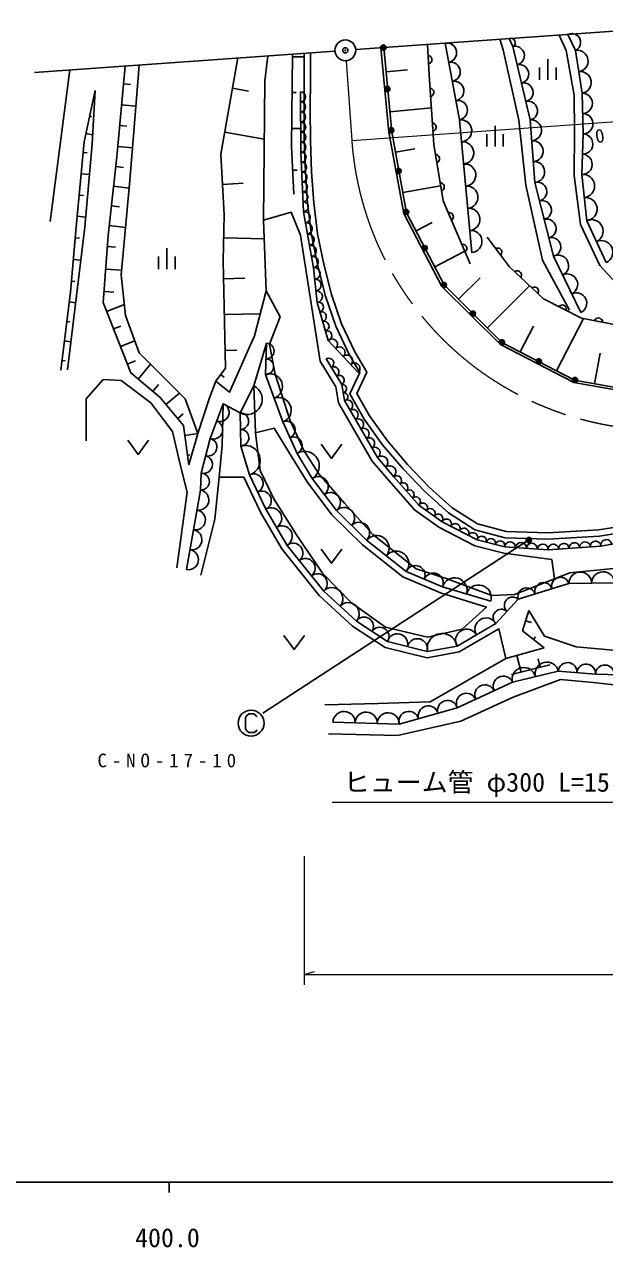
# Model space of a CAD drawing. Units: millimetres, scale not verified. Extents: x 40000 to 680000, y 20000 to 380000.
# Drawn here: x 454073 to 509937, y 198715 to 316408 of the extents above; entities that cross this region are included whole.
import ezdxf
from ezdxf.enums import TextEntityAlignment as Align

# ---------------------------------------------------------------- set-up
doc = ezdxf.new("R2010")
doc.units = ezdxf.units.MM
doc.header["$LTSCALE"] = 1000
doc.header["$PDMODE"] = 32
doc.header["$PDSIZE"] = 500
doc.linetypes.add('CHAIN', pattern=[18.5, 12, -1.5, 3.5, -1.5])
for name, color, linetype, lineweight in [('M-BGD', 7, 'Continuous', 25), ('M-BMK', 2, 'CHAIN', 13), ('M-BMK-SRVR', 3, 'Continuous', 25), ('M-STR-HTXT', 7, 'Continuous', 13), ('M-STR-STRC', 7, 'Continuous', 25), ('M-TTL-BAND', 7, 'Continuous', 25)]:
    doc.layers.add(name, color=color, linetype=linetype, lineweight=lineweight)
doc.layers.add('M-OTRS', color=6, linetype='Continuous')
doc.styles.add('ＭＳ ゴシック', font='')
doc.styles.get('ＭＳ ゴシック').set_extended_font_data('MS Gothic')

msp = doc.modelspace()

# ---------------------------------------------------------------- linework, layer by layer
at = {"layer": 'M-BGD'}
for p, q in [((506414, 315447), (507155, 313917)), ((494585, 314604), (495976, 307243)), ((500767, 315045), (501094, 314291)), ((501094, 314291), (502788, 307220)), ((479889, 313304), (481000, 313292)), ((488394, 314163), (489154, 306050)), ((504478, 313075), (504478, 311075)), ((507155, 313917), (507768, 309795)), ((458444, 312028), (456565, 297463)), ((488896, 311849), (490957, 312045)), ((503678, 312275), (503678, 311075)), ((505278, 312275), (505278, 311075)), ((463611, 310682), (464287, 310620)), ((474109, 310265), (475654, 309991)), ((479850, 309851), (480249, 309846)), ((480646, 309935), (480692, 304113)), ((507768, 309795), (507867, 305878)), ((460702, 309220), (460833, 309192)), ((463427, 308679), (464802, 308553)), ((489264, 307991), (493261, 308372)), ((460349, 307572), (460545, 307530)), ((495976, 307243), (497165, 294456)), ((502788, 307220), (503238, 301207)), ((463244, 306676), (463942, 306612)), ((473359, 306036), (477167, 305361)), ((479812, 306397), (480674, 306387)), ((489154, 306050), (490607, 298207)), ((499389, 306653), (499389, 304653)), ((459997, 305924), (460650, 305784)), ((498589, 305853), (498589, 304653)), ((500189, 305853), (500189, 304653)), ((507867, 305878), (507740, 301973)), ((459724, 304078), (460124, 304041)), ((463060, 304673), (464482, 304543)), ((480692, 304113), (480945, 298387)), ((489805, 304117), (491652, 304456)), ((462865, 302726), (463596, 302646)), ((459530, 302036), (460345, 301959)), ((479899, 302377), (480333, 302397)), ((507740, 301973), (508223, 297523)), ((462659, 300834), (464165, 300669)), ((473150, 301009), (475143, 301122)), ((490519, 300228), (494145, 300894)), ((503238, 301207), (505036, 294111)), ((459337, 299993), (459752, 299954)), ((462452, 298942), (463219, 298858)), ((459144, 297951), (459989, 297871)), ((480945, 298387), (481922, 293005)), ((490607, 298207), (494257, 291192)), ((462246, 297050), (463808, 296879)), ((491781, 296548), (493351, 297367)), ((508223, 297523), (510079, 293493)), ((458955, 295882), (459362, 295847)), ((473264, 295881), (477175, 295791)), ((462061, 295027), (462841, 294968)), ((467786, 294876), (467786, 292876)), ((493590, 293079), (496468, 294579)), ((458771, 293788), (459511, 293723)), ((466986, 294076), (466986, 292876)), ((468586, 294076), (468586, 292876)), ((505036, 294111), (507654, 288680)), ((461898, 292872), (463419, 292757)), ((473249, 291941), (475282, 291983)), ((481922, 293005), (482261, 289667)), ((495884, 289963), (497946, 292037)), ((458587, 291694), (458920, 291665)), ((461736, 290717), (462673, 290646)), ((494257, 291192), (499920, 285609)), ((498663, 287201), (502711, 291273)), ((458379, 289709), (459004, 289632)), ((482261, 289667), (483334, 286005)), ((461986, 288795), (463706, 289470)), ((473320, 288494), (476786, 288566)), ((458147, 287835), (458459, 287796)), ((462648, 287106), (463359, 287385)), ((501802, 284911), (503084, 287379)), ((505303, 283093), (507905, 288103)), ((483334, 286005), (486218, 282913)), ((457914, 285960), (458539, 285882)), ((463310, 285418), (464699, 285962)), ((473392, 285047), (474512, 285070)), ((477384, 285742), (477283, 282726)), ((499920, 285609), (506963, 281968)), ((457682, 284085), (457994, 284046)), ((463973, 283729), (464776, 284044)), ((465013, 282291), (466213, 283724)), ((483126, 284222), (484639, 281752)), ((508979, 281840), (509502, 284769)), ((472489, 282099), (473427, 283323)), ((472958, 282711), (473291, 282456)), ((477283, 282726), (478963, 278162)), ((466431, 281104), (466978, 281757)), ((476165, 281634), (474853, 279028)), ((484639, 281752), (484886, 280209)), ((506963, 281968), (514766, 280585)), ((467704, 279836), (469006, 280927)), ((484886, 280209), (488065, 274739)), ((468832, 278488), (469370, 278939)), ((473205, 279914), (471962, 276570)), ((474853, 279028), (474897, 275844)), ((478963, 278162), (480326, 275125)), ((469524, 276869), (470756, 277036)), ((471962, 276570), (471100, 273238)), ((474897, 275844), (475752, 273076)), ((469781, 274977), (469986, 275005)), ((480326, 275125), (481790, 272719)), ((488065, 274739), (489637, 272871)), ((471100, 273238), (471026, 271607)), ((475752, 273076), (477325, 269765)), ((481790, 272719), (484113, 269624)), ((489637, 272871), (492048, 270166)), ((468734, 264113), (469758, 271398)), ((471026, 271607), (469690, 263945)), ((477325, 269765), (479369, 266286)), ((484113, 269624), (487022, 266775)), ((492048, 270166), (494294, 268563)), ((494294, 268563), (497667, 266811)), ((479369, 266286), (482889, 261877)), ((487022, 266775), (490831, 263763)), ((497667, 266811), (500318, 266139)), ((500318, 266139), (504494, 265847)), ((504494, 265847), (509587, 266214)), ((509587, 266214), (513763, 266958)), ((490831, 263763), (494332, 262296)), ((501619, 261097), (506505, 262610)), ((506505, 262610), (510882, 262665)), ((482889, 261877), (486034, 258978)), ((494332, 262296), (498973, 260919)), ((499467, 258762), (501619, 261097)), ((486034, 258978), (489039, 257019)), ((502042, 258044), (502630, 260000)), ((502336, 259022), (502891, 258855)), ((502630, 260000), (504154, 257549)), ((495736, 256597), (499467, 258762)), ((504132, 256417), (502042, 258044)), ((489039, 257019), (492867, 256082)), ((492867, 256082), (495736, 256597)), ((503087, 257230), (503274, 257471)), ((501902, 254091), (501504, 255692)), ((504670, 254780), (500980, 253861)), ((503747, 254550), (503542, 255374)), ((495759, 250659), (501063, 253132)), ((501063, 253132), (505481, 254170)), ((505481, 254170), (509065, 253888)), ((509065, 253888), (516295, 253701)), ((483005, 250940), (488116, 251081)), ((490165, 249072), (495759, 250659)), ((483786, 249273), (490165, 249072)), ((490013, 247985), (496092, 249359)), ((483346, 248137), (490013, 247985))]:
    msp.add_line(p, q, dxfattribs=at)
for points in [[(496989, 293366), (494387, 299429), (493488, 304858), (493056, 311550), (492897, 314484)], [(506571, 288905), (503967, 293728), (502351, 300948), (501692, 307214), (500170, 313975), (499840, 314979)], [(505578, 315388), (506253, 313906), (507024, 309619), (507054, 306100), (507015, 301874), (507614, 297167), (509490, 293228), (512177, 290310), (516468, 287595)], [(473427, 283323), (473213, 293664), (473315, 298097), (472985, 303922), (474626, 313181)], [(477511, 313387), (477209, 310991), (477108, 297585), (477363, 290762), (478685, 288271)], [(480005, 300084), (479793, 304670), (479891, 313557)], [(513784, 267864), (509460, 267167), (504485, 266877), (500364, 267011), (497446, 267791), (494897, 269424), (492615, 271467), (490516, 273664), (488549, 275966), (486782, 278433), (485422, 280865), (486367, 282911), (485348, 284639), (484055, 287391), (483074, 290267), (482310, 293197), (481710, 296174), (481342, 299197), (481124, 302202), (481024, 305228), (480999, 308212), (481012, 311224), (481011, 313637)], [(513641, 268449), (509394, 267764), (504477, 267478), (500453, 267608), (497691, 268346), (495261, 269904), (493033, 271899), (490961, 274067), (489022, 276336), (487289, 278755), (486095, 280891), (487043, 282945), (485879, 284920), (484612, 287616), (483649, 290439), (482894, 293333), (482303, 296270), (481940, 299255), (481723, 302233), (481624, 305233), (481599, 308210), (481612, 311224), (481611, 313679)], [(535887, 285868), (522594, 281937), (514758, 280808), (507053, 282184), (500052, 285820), (494495, 291344), (490876, 298283), (489448, 306062), (488674, 314183)], [(492998, 312618), (493092, 312655), (493170, 312707), (493245, 312791), (493289, 312874), (493316, 312971), (493309, 313099), (493271, 313193), (493219, 313271), (493135, 313346), (493052, 313390), (492955, 313417)], [(469909, 274031), (469396, 277815), (467139, 280510), (464304, 282885), (461654, 289639), (462142, 296104), (462969, 303672), (463769, 312408)], [(469909, 274031), (470756, 277036), (469542, 280391), (465123, 284815), (463800, 288395), (463377, 292312), (464234, 301400), (464605, 306103), (465119, 312504)], [(457566, 283148), (458495, 290647), (459047, 296929), (459820, 305100), (460879, 310044)], [(460879, 310044), (460605, 304937), (459904, 296890), (458204, 283174)], [(493190, 309478), (493284, 309516), (493360, 309569), (493435, 309654), (493478, 309737), (493504, 309835), (493495, 309963), (493457, 310057), (493404, 310133), (493319, 310208), (493236, 310251), (493138, 310277)], [(493406, 306132), (493500, 306170), (493576, 306223), (493651, 306308), (493694, 306391), (493720, 306489), (493711, 306617), (493673, 306710), (493620, 306787), (493535, 306862), (493452, 306905), (493354, 306930)], [(493778, 303106), (493868, 303154), (493939, 303214), (494005, 303306), (494039, 303393), (494055, 303493), (494034, 303619), (493987, 303708), (493926, 303780), (493834, 303845), (493748, 303880), (493648, 303896)], [(494228, 300392), (494317, 300439), (494389, 300500), (494454, 300592), (494489, 300678), (494505, 300778), (494484, 300905), (494436, 300994), (494376, 301065), (494284, 301131), (494197, 301165), (494097, 301181)], [(505114, 263053), (504854, 264907), (500222, 265544), (497452, 266247), (493980, 268050), (491645, 269716), (489183, 272478), (487572, 274393), (485668, 277670), (484311, 280004), (484066, 281540), (482552, 284010), (481671, 289555), (480657, 296128), (479753, 298353), (477108, 297585)], [(495195, 297546), (495271, 297613), (495326, 297689), (495368, 297794), (495380, 297886), (495372, 297987), (495321, 298105), (495254, 298180), (495178, 298235), (495073, 298277), (494981, 298290), (494880, 298281)], [(520494, 287143), (514196, 286904), (507731, 288136), (504048, 290010), (500752, 293126), (498635, 295928)], [(496496, 294514), (496572, 294582), (496626, 294657), (496668, 294762), (496681, 294855), (496672, 294956), (496622, 295073), (496555, 295149), (496479, 295203), (496374, 295245), (496282, 295258), (496181, 295250)], [(499935, 294208), (499992, 294291), (500027, 294378), (500043, 294490), (500033, 294583), (500000, 294679), (499923, 294781), (499840, 294838), (499753, 294873), (499641, 294888), (499548, 294879), (499452, 294846)], [(501867, 292072), (501909, 292164), (501929, 292255), (501926, 292368), (501901, 292458), (501853, 292547), (501760, 292635), (501669, 292678), (501578, 292698), (501464, 292695), (501375, 292670), (501285, 292622)], [(477363, 290762), (476228, 286443), (473830, 281011), (472489, 282099), (471886, 280467), (470760, 277050)], [(503514, 290514), (503557, 290606), (503577, 290697), (503574, 290810), (503549, 290900), (503501, 290989), (503408, 291077), (503316, 291120), (503225, 291140), (503112, 291137), (503022, 291111), (502933, 291064)], [(506246, 288892), (506261, 288992), (506254, 289085), (506219, 289193), (506170, 289272), (506099, 289344), (505984, 289402), (505884, 289417), (505791, 289410), (505684, 289375), (505605, 289326), (505533, 289254)], [(499098, 261463), (494768, 263050), (491781, 264018), (487629, 267315), (484902, 270353), (482437, 273157), (480967, 275399), (479627, 278348), (478203, 282743), (477683, 285656), (478685, 288271)], [(509740, 287753), (509727, 287854), (509694, 287941), (509631, 288035), (509561, 288097), (509473, 288146), (509347, 288170), (509247, 288157), (509159, 288125), (509066, 288061), (509004, 287992), (508954, 287903)], [(477384, 285742), (476165, 281634), (476312, 277101), (476775, 273481), (478092, 270760), (480279, 267284), (482783, 263592), (485570, 260753), (488836, 258420), (492889, 257461), (496223, 258232), (498564, 260350), (494130, 261730), (490523, 263241), (486625, 266324), (483660, 269227), (481293, 272382), (479794, 274845), (478129, 277568), (476312, 277101)], [(460003, 276337), (460013, 280391), (461664, 282246), (463376, 282141), (466254, 279999), (468321, 277253)], [(474853, 279028), (473205, 279914), (473116, 275897), (472812, 272832), (472411, 268800), (471063, 263418)], [(468321, 277253), (469067, 274077), (469758, 271398)], [(464030, 276402), (465030, 275042), (466030, 276402)], [(482633, 276015), (483633, 274655), (484633, 276015)], [(472812, 272832), (475192, 272858), (476794, 269483), (478873, 265945), (482449, 261467), (485664, 258503), (488797, 256461), (492848, 255469), (495946, 256025), (499769, 258243), (500430, 255396), (504132, 256417)], [(482641, 265927), (483641, 264567), (484641, 265927)], [(499098, 261463), (501276, 261544), (505114, 263053), (506578, 263629), (510806, 264043), (514544, 262671), (517176, 262188), (522996, 262073), (527266, 263386), (524616, 265484)], [(479044, 257618), (480044, 256258), (481044, 257618)], [(525286, 255555), (520557, 255296), (507200, 256514), (504154, 257549)], [(500430, 255396), (493144, 251234), (488116, 251081)], [(533434, 252305), (530076, 252521), (526276, 252627), (516114, 252299), (508853, 253084), (505704, 253381), (501125, 251682), (496092, 249359)]]:
    msp.add_lwpolyline(points, dxfattribs=at)
for centre, radius in [((488643, 314186), 250), ((488643, 314186), 150), ((488643, 314186), 50), ((489016, 310203), 250), ((489016, 310203), 150), ((489016, 310203), 50), ((489389, 306221), 250), ((489389, 306221), 150), ((489389, 306221), 50), ((490102, 302308), 250), ((490102, 302308), 150), ((490102, 302308), 50), ((490831, 298375), 250), ((490831, 298375), 150), ((490831, 298375), 50), ((492618, 294884), 250), ((492618, 294884), 150), ((492618, 294884), 50), ((494464, 291336), 250), ((494464, 291336), 150), ((494464, 291336), 50), ((497259, 288584), 250), ((497259, 288584), 150), ((497259, 288584), 50), ((500049, 285824), 250), ((500049, 285824), 150), ((500049, 285824), 50), ((503603, 283987), 250), ((503603, 283987), 150), ((503603, 283987), 50), ((507093, 282199), 250), ((507093, 282199), 150), ((507093, 282199), 50)]:
    msp.add_circle(centre, radius, dxfattribs=at)
for centre, radius, start, end in [((506784, 314682), 850, 295.8216, 115.8216), ((494759, 313684), 936, 280.70164, 100.70164), ((500931, 314668), 411, 293.41587, 113.41587), ((501306, 313407), 909, 283.4764, 103.4764), ((507308, 312886), 1042, 278.47024, 98.47024), ((495106, 311844), 936, 280.70164, 100.70164), ((501729, 311639), 909, 283.4764, 103.4764), ((495454, 310003), 936, 280.70164, 100.70164), ((502153, 309872), 909, 283.4764, 103.4764), ((507615, 310826), 1042, 278.47024, 98.47024), ((480650, 309450), 485, 270.45271, 90.45271), ((507793, 308816), 980, 271.44437, 91.44437), ((480658, 308480), 485, 270.45271, 90.45271), ((495802, 308163), 936, 280.70164, 100.70164), ((502576, 308104), 909, 283.4764, 103.4764), ((480665, 307509), 485, 270.45271, 90.45271), ((496075, 306177), 1070, 275.3139, 95.3139), ((502863, 306218), 1005, 274.27647, 94.27647), ((507842, 306857), 980, 271.44437, 91.44437), ((480673, 306539), 485, 270.45271, 90.45271), ((480681, 305568), 485, 270.45271, 90.45271), ((480688, 304598), 485, 270.45271, 90.45271), ((496273, 304046), 1070, 275.3139, 95.3139), ((503013, 304213), 1005, 274.27647, 94.27647), ((507835, 304902), 977, 268.13201, 88.13201), ((480713, 303636), 478, 272.52369, 92.52369), ((507772, 302949), 977, 268.13201, 88.13201), ((480755, 302681), 478, 272.52369, 92.52369), ((496471, 301915), 1070, 275.3139, 95.3139), ((503163, 302209), 1005, 274.27647, 94.27647), ((480797, 301727), 478, 272.52369, 92.52369), ((507861, 300860), 1119, 276.20163, 96.20163), ((480839, 300773), 478, 272.52369, 92.52369), ((480881, 299818), 478, 272.52369, 92.52369), ((496670, 299784), 1070, 275.3139, 95.3139), ((503463, 300320), 915, 284.22077, 104.22077), ((480923, 298864), 478, 272.52369, 92.52369), ((503912, 298546), 915, 284.22077, 104.22077), ((508102, 298636), 1119, 276.20163, 96.20163), ((481042, 297848), 547, 280.2975, 100.2975), ((496868, 297653), 1070, 275.3139, 95.3139), ((481238, 296772), 547, 280.2975, 100.2975), ((497066, 295521), 1070, 275.3139, 95.3139), ((504362, 296772), 915, 284.22077, 104.22077), ((508687, 296516), 1109, 294.72171, 114.72171), ((481433, 295696), 547, 280.2975, 100.2975), ((504811, 294998), 915, 284.22077, 104.22077), ((509615, 294501), 1109, 294.72171, 114.72171), ((481629, 294619), 547, 280.2975, 100.2975), ((481825, 293543), 547, 280.2975, 100.2975), ((505472, 293206), 1005, 295.73254, 115.73254), ((481979, 292449), 559, 275.79529, 95.79529), ((482092, 291336), 559, 275.79529, 95.79529), ((506345, 291396), 1005, 295.73254, 115.73254), ((482205, 290223), 559, 275.79529, 95.79529), ((482395, 289209), 477, 286.32303, 106.32303), ((507217, 289585), 1005, 295.73254, 115.73254), ((482663, 288293), 477, 286.32303, 106.32303), ((482931, 287378), 477, 286.32303, 106.32303), ((483199, 286462), 477, 286.32303, 106.32303), ((483694, 285618), 528, 313.0097, 133.0097), ((477359, 284988), 754, 268.0781, 88.0781), ((484415, 284845), 528, 313.0097, 133.0097), ((477309, 283480), 754, 268.0781, 88.0781), ((483378, 283810), 483, 301.50211, 121.50211), ((485136, 284072), 528, 313.0097, 133.0097), ((485857, 283300), 528, 313.0097, 133.0097), ((477703, 281585), 1216, 290.20222, 110.20222), ((483882, 282987), 483, 301.50211, 121.50211), ((484387, 282163), 483, 301.50211, 121.50211), ((475509, 280331), 1459, 243.27327, 63.27327), ((484701, 281366), 391, 279.08949, 99.08949), ((478543, 279303), 1216, 290.20222, 110.20222), ((484824, 280595), 391, 279.08949, 99.08949), ((485151, 279753), 527, 300.16414, 120.16414), ((472894, 279078), 892, 249.60821, 69.60821), ((474864, 278232), 796, 270.79518, 90.79518), ((485681, 278841), 527, 300.16414, 120.16414), ((472273, 277406), 892, 249.60821, 69.60821), ((479304, 277403), 832, 294.17447, 114.17447), ((486211, 277930), 527, 300.16414, 120.16414), ((474886, 276640), 796, 270.79518, 90.79518), ((479985, 275884), 832, 294.17447, 114.17447), ((486740, 277018), 527, 300.16414, 120.16414), ((487270, 276107), 527, 300.16414, 120.16414), ((471747, 275737), 860, 255.49981, 75.49981), ((475325, 274460), 1448, 287.17427, 107.17427), ((487800, 275195), 527, 300.16414, 120.16414), ((471316, 274071), 860, 255.49981, 75.49981), ((481058, 273922), 1408, 301.31762, 121.31762), ((488458, 274272), 610, 310.07035, 130.07035), ((471063, 272423), 816, 267.38708, 87.38708), ((476146, 272248), 916, 295.39559, 115.39559), ((489244, 273338), 610, 310.07035, 130.07035), ((482371, 271945), 967, 306.88421, 126.88421), ((489938, 272532), 453, 311.71138, 131.71138), ((490541, 271856), 453, 311.71138, 131.71138), ((470859, 270649), 972, 260.111, 80.111), ((476932, 270592), 916, 295.39559, 115.39559), ((483532, 270398), 967, 306.88421, 126.88421), ((491144, 271180), 453, 311.71138, 131.71138), ((491746, 270504), 453, 311.71138, 131.71138), ((470525, 268734), 972, 260.111, 80.111), ((477836, 268895), 1009, 300.44044, 120.44044), ((484840, 268912), 1018, 315.60605, 135.60605), ((492422, 269899), 460, 324.5031, 144.5031), ((493171, 269365), 460, 324.5031, 144.5031), ((486295, 267487), 1018, 315.60605, 135.60605), ((493920, 268831), 460, 324.5031, 144.5031), ((494716, 268344), 475, 332.54434, 152.54434), ((495559, 267906), 475, 332.54434, 152.54434), ((470191, 266818), 972, 260.111, 80.111), ((478858, 267156), 1009, 300.44044, 120.44044), ((487975, 266022), 1214, 321.65905, 141.65905), ((496402, 267468), 475, 332.54434, 152.54434), ((497245, 267030), 475, 332.54434, 152.54434), ((479956, 265551), 940, 308.60909, 128.60909), ((498109, 266699), 456, 345.77797, 165.77797), ((498992, 266475), 456, 345.77797, 165.77797), ((499876, 266251), 456, 345.77797, 165.77797), ((500840, 266103), 523, 356.00216, 176.00216), ((501884, 266030), 523, 356.00216, 176.00216), ((502928, 265957), 523, 356.00216, 176.00216), ((503972, 265884), 523, 356.00216, 176.00216), ((505004, 265884), 511, 4.12083, 184.12083), ((506022, 265957), 511, 4.12083, 184.12083), ((507041, 266031), 511, 4.12083, 184.12083), ((508059, 266104), 511, 4.12083, 184.12083), ((509077, 266178), 511, 4.12083, 184.12083), ((510109, 266307), 530, 10.09925, 190.09925), ((469857, 264903), 972, 260.111, 80.111), ((481129, 264082), 940, 308.60909, 128.60909), ((489879, 264516), 1214, 321.65905, 141.65905), ((491706, 263396), 949, 337.26411, 157.26411), ((507599, 262623), 1094, 0.72262, 180.72262), ((509787, 262651), 1094, 0.72262, 180.72262), ((482303, 262612), 940, 308.60909, 128.60909), ((493457, 262662), 949, 337.26411, 157.26411), ((495492, 261951), 1210, 343.47515, 163.47515), ((497813, 261263), 1210, 343.47515, 163.47515), ((504062, 261853), 852, 17.20276, 197.20276), ((505691, 262358), 852, 17.20276, 197.20276), ((483675, 261153), 1069, 317.32542, 137.32542), ((501081, 260513), 794, 47.34537, 227.34537), ((502433, 261349), 852, 17.20276, 197.20276), ((485248, 259703), 1069, 317.32542, 137.32542), ((500005, 259346), 794, 47.34537, 227.34537), ((486785, 258489), 897, 326.9048, 146.9048), ((498535, 258221), 1079, 30.12485, 210.12485), ((488288, 257509), 897, 326.9048, 146.9048), ((489996, 256785), 985, 346.24528, 166.24528), ((494302, 256339), 1457, 10.16667, 190.16667), ((496669, 257138), 1078, 30.12485, 210.12485), ((491910, 256317), 985, 346.24528, 166.24528), ((502167, 253392), 1135, 13.22623, 193.22623), ((504377, 253911), 1135, 13.22623, 193.22623), ((506377, 254100), 899, 355.49792, 175.49792), ((508169, 253959), 899, 355.49792, 175.49792), ((509968, 253865), 904, 358.5165, 178.5165), ((500179, 252720), 975, 24.99623, 204.99623), ((496643, 251071), 975, 24.99623, 204.99623), ((498411, 251896), 975, 24.99623, 204.99623), ((492962, 249866), 969, 15.83665, 195.83665), ((494827, 250395), 969, 15.83665, 195.83665), ((484849, 249239), 1064, 358.20352, 178.20352), ((486976, 249173), 1064, 358.20352, 178.20352), ((489102, 249106), 1064, 358.20352, 178.20352), ((491098, 249337), 969, 15.83665, 195.83665)]:
    msp.add_arc(centre, radius, start, end, dxfattribs=at)
at = {"layer": 'M-BMK'}
msp.add_line((485048, 312922), (485594, 305254), dxfattribs=at)
msp.add_arc((515519, 307387), 30000, 184.07709, 288.55902, dxfattribs=at)
at = {"layer": 'M-BMK-SRVR'}
for p, q in [((485974, 313990), (519888, 316408)), ((455053, 311786), (483979, 313848))]:
    msp.add_line(p, q, dxfattribs=at)
for radius in [1000, 40]:
    msp.add_circle((484977, 313919), radius, dxfattribs=at)
at = {"layer": 'M-OTRS'}
msp.add_point((484977, 313919), dxfattribs=at)
at = {"layer": 'M-STR-HTXT'}
for p, q in [((481011, 236363), (481011, 223999)), ((481011, 224999), (482011, 225279)), ((481011, 224999), (561184, 224999))]:
    msp.add_line(p, q, dxfattribs=at)
for points in [[(485594, 305254), (515519, 307387), (525067, 278947)], [(524056, 270622), (514566, 241528), (483711, 241528)]]:
    msp.add_lwpolyline(points, dxfattribs=at)
at = {"layer": 'M-STR-STRC'}
msp.add_line((502649, 266801), (477044, 250133), dxfattribs=at)
msp.add_lwpolyline([(476447, 249777), (476347, 249927), (476147, 250077), (475697, 250077), (475497, 249927), (475347, 249727), (475347, 248627), (475497, 248427), (475697, 248277), (476147, 248277), (476347, 248377), (476447, 248527)], dxfattribs=at)
for centre, radius in [((502649, 266801), 250), ((502649, 266801), 150), ((502649, 266801), 50), ((475897, 249177), 1250)]:
    msp.add_circle(centre, radius, dxfattribs=at)
at = {"layer": 'M-TTL-BAND'}
for p, q in [((40000, 205000), (579000, 205000)), ((468000, 205000), (468000, 204000))]:
    msp.add_line(p, q, dxfattribs=at)

# ---------------------------------------------------------------- texts
at = {"layer": 'M-STR-HTXT', "style": 'ＭＳ ゴシック'}
msp.add_text('ヒューム管 φ300 L=15.2', height=1833, dxfattribs=at).set_placement((484826, 242028), align=Align.BOTTOM_LEFT)
at = {"layer": 'M-STR-HTXT', "insert": (515193, 307254), "char_height": 1320, "attachment_point": 7, "rotation": 189, "style": 'ＭＳ ゴシック'}
msp.add_mtext('\\T2.02;R=30', dxfattribs=at)
at = {"layer": 'M-STR-STRC', "insert": (461106, 244903), "char_height": 1320, "attachment_point": 7, "style": 'ＭＳ ゴシック'}
msp.add_mtext('\\T1.54;C-NO-17-10', dxfattribs=at)
at = {"layer": 'M-TTL-BAND', "style": 'ＭＳ ゴシック'}
msp.add_text('400.0', height=1833, dxfattribs=at).set_placement((467844, 198195), align=Align.BOTTOM_CENTER)

doc.saveas('drawing.dxf')
